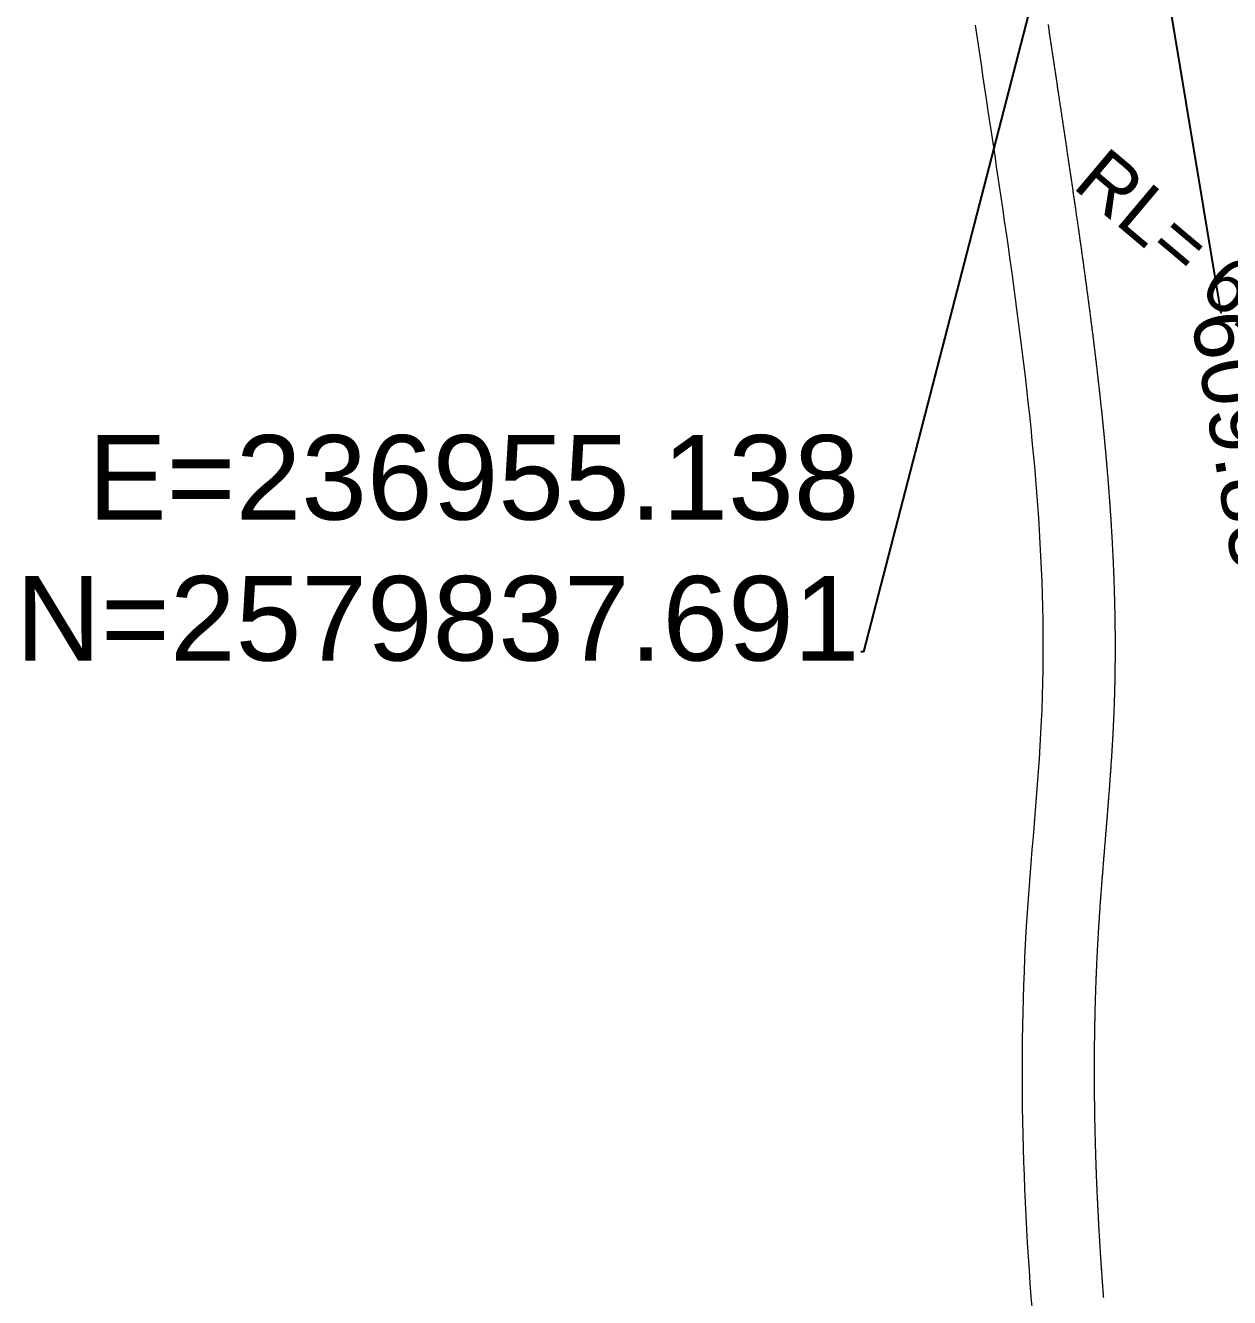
# Model space of a CAD drawing. Header units: millimetres. Extents: x 234588 to 238075, y 2578744 to 2579543.
# Drawn here: x 234838.8 to 234917.8, y 2579028.4 to 2579111.8 of the extents above; entities that cross this region are included whole.
import ezdxf

# ---------------------------------------------------------------- set-up
doc = ezdxf.new("R2010")
doc.units = ezdxf.units.MM
doc.header["$MEASUREMENT"] = 0
doc.header["$PDMODE"] = 98
doc.header["$PDSIZE"] = 0.5
for name, color, linetype in [('Boundary', 6, 'Continuous'), ('COORDINATES', 7, 'Continuous'), ('Points-NUM', 4, 'Continuous'), ('RL', 7, 'Continuous')]:
    doc.layers.add(name, color=color, linetype=linetype)
doc.styles.get("Standard").update_dxf_attribs({"font": 'arial.ttf'})
doc.dimstyles.get("Standard").update_dxf_attribs({"dimtxt": 4, "dimasz": 0.18, "dimexe": 0.18, "dimexo": 0.0625, "dimgap": 0.09, "dimtad": 0, "dimzin": 0, "dimdsep": 46, "dimtxsty": 'Standard', "dimcen": 0.09, "dimadec": 0, "dimazin": 0, "dimtfac": 1, "dimtofl": 0, "dimtmove": 0, "dimatfit": 3, "dimfxl": 1, "dimtolj": 1, "dimtzin": 0, "dimarcsym": 0})

# ---------------------------------------------------------------- blocks, each defined once
blk = doc.blocks.new('*D24')
at = {"layer": 'Defpoints', "color": 0}
for p in [(234842.909, 2579383.192), (234968.204, 2578785.8), (234942.797, 2578781.582)]:
    blk.add_point(p, dxfattribs=at)
at = {"layer": 'Points-NUM', "color": 0, "lineweight": -2}
for p, q in [((234842.971, 2579383.202), (234868.493, 2579387.44)), ((234868.345, 2579387.233), (234917.209, 2579092.932)), ((234968.174, 2578785.978), (234919.967, 2579076.322)), ((234942.859, 2578781.592), (234968.382, 2578785.83))]:
    blk.add_line(p, q, dxfattribs=at)
at = {"layer": 'Points-NUM', "color": 0}
for points in [[(234868.374, 2579387.238), (234868.315, 2579387.228), (234868.315, 2579387.41)], [(234968.204, 2578785.983), (234968.145, 2578785.973), (234968.204, 2578785.8)]]:
    blk.add_solid(points, dxfattribs=at)
at = {"layer": 'Points-NUM', "color": 0, "insert": (234918.588, 2579084.627), "char_height": 4, "attachment_point": 5, "rotation": 279.42713}
blk.add_mtext('\\A1;609.85', dxfattribs=at)

msp = doc.modelspace()

# ---------------------------------------------------------------- linework, layer by layer
at = {"layer": 'Boundary', "lineweight": 20}
for points in [[(234901.094, 2579111.832), (234901.222, 2579110.972), (234901.349, 2579110.112), (234901.477, 2579109.254), (234901.606, 2579108.395), (234901.734, 2579107.538), (234901.863, 2579106.681), (234901.935, 2579106.196), (234902.119, 2579104.968), (234902.248, 2579104.113), (234902.375, 2579103.258), (234902.503, 2579102.404), (234902.629, 2579101.551), (234902.755, 2579100.698), (234902.88, 2579099.847), (234903.004, 2579098.995), (234903.162, 2579097.901), (234903.249, 2579097.292), (234903.369, 2579096.44), (234903.488, 2579095.589), (234903.605, 2579094.738), (234903.721, 2579093.888), (234903.834, 2579093.038), (234903.945, 2579092.189), (234904.054, 2579091.34), (234904.161, 2579090.492), (234904.264, 2579089.644), (234904.365, 2579088.797), (234904.463, 2579087.951), (234904.557, 2579087.105), (234904.648, 2579086.259), (234904.736, 2579085.415), (234904.82, 2579084.571), (234904.901, 2579083.728), (234904.977, 2579082.885), (234905.049, 2579082.044), (234905.117, 2579081.203), (234905.18, 2579080.363), (234905.239, 2579079.523), (234905.293, 2579078.685), (234905.342, 2579077.848), (234905.386, 2579077.011), (234905.425, 2579076.175), (234905.458, 2579075.341), (234905.486, 2579074.507), (234905.509, 2579073.674), (234905.525, 2579072.842), (234905.535, 2579072.012), (234905.54, 2579071.182), (234905.537, 2579070.353), (234905.529, 2579069.526), (234905.514, 2579068.7), (234905.492, 2579067.876), (234905.457, 2579066.887), (234905.428, 2579066.226), (234905.385, 2579065.396), (234905.337, 2579064.563), (234905.283, 2579063.726), (234905.224, 2579062.885), (234905.162, 2579062.04), (234905.096, 2579061.19), (234905.028, 2579060.336), (234904.958, 2579059.477), (234904.887, 2579058.617), (234904.816, 2579057.749), (234904.745, 2579056.878), (234904.676, 2579056.003), (234904.609, 2579055.123), (234904.546, 2579054.239), (234904.486, 2579053.353), (234904.446, 2579052.724), (234904.381, 2579051.567), (234904.336, 2579050.671), (234904.297, 2579049.777), (234904.263, 2579048.884), (234904.235, 2579047.99), (234904.211, 2579047.098), (234904.193, 2579046.205), (234904.179, 2579045.313), (234904.171, 2579044.42), (234904.167, 2579043.529), (234904.168, 2579042.637), (234904.173, 2579041.746), (234904.183, 2579040.856), (234904.198, 2579039.966), (234904.216, 2579039.076), (234904.239, 2579038.187), (234904.267, 2579037.298), (234904.298, 2579036.409), (234904.334, 2579035.521), (234904.373, 2579034.634), (234904.416, 2579033.747), (234904.463, 2579032.861), (234904.514, 2579031.975), (234904.568, 2579031.09), (234904.626, 2579030.206), (234904.688, 2579029.322), (234904.752, 2579028.439), (234904.821, 2579027.556)], [(234909.524, 2579028.368), (234909.518, 2579028.441), (234909.513, 2579028.513), (234909.507, 2579028.586), (234909.502, 2579028.658), (234909.496, 2579028.731), (234909.49, 2579028.803), (234909.485, 2579028.876), (234909.48, 2579028.948), (234909.475, 2579029.021), (234909.469, 2579029.093), (234909.464, 2579029.166), (234909.459, 2579029.238), (234909.453, 2579029.311), (234909.448, 2579029.383), (234909.443, 2579029.456), (234909.437, 2579029.528), (234909.432, 2579029.601), (234909.427, 2579029.673), (234909.422, 2579029.746), (234909.417, 2579029.819), (234909.412, 2579029.891), (234909.407, 2579029.964), (234909.402, 2579030.036), (234909.397, 2579030.109), (234909.392, 2579030.181), (234909.386, 2579030.254), (234909.381, 2579030.326), (234909.376, 2579030.399), (234909.371, 2579030.471), (234909.366, 2579030.544), (234909.362, 2579030.616), (234909.357, 2579030.689), (234909.352, 2579030.761), (234909.347, 2579030.834), (234909.343, 2579030.907), (234909.338, 2579030.979), (234909.333, 2579031.052), (234909.328, 2579031.124), (234909.324, 2579031.197), (234909.319, 2579031.269), (234909.314, 2579031.342), (234909.309, 2579031.414), (234909.305, 2579031.487), (234909.301, 2579031.56), (234909.296, 2579031.632), (234909.292, 2579031.705), (234909.287, 2579031.777), (234909.283, 2579031.85), (234909.278, 2579031.922), (234909.274, 2579031.995), (234909.269, 2579032.067), (234909.265, 2579032.14), (234909.26, 2579032.213), (234909.256, 2579032.285), (234909.252, 2579032.358), (234909.248, 2579032.43), (234909.244, 2579032.503), (234909.239, 2579032.575), (234909.235, 2579032.648), (234909.231, 2579032.721), (234909.227, 2579032.793), (234909.223, 2579032.866), (234909.219, 2579032.938), (234909.215, 2579033.011), (234909.21, 2579033.084), (234909.206, 2579033.156), (234909.202, 2579033.229), (234909.199, 2579033.301), (234909.195, 2579033.374), (234909.191, 2579033.446), (234909.187, 2579033.519), (234909.183, 2579033.592), (234909.179, 2579033.664), (234909.176, 2579033.737), (234909.172, 2579033.809), (234909.168, 2579033.882), (234909.164, 2579033.955), (234909.16, 2579034.027), (234909.157, 2579034.1), (234909.153, 2579034.172), (234909.15, 2579034.245), (234909.146, 2579034.318), (234909.143, 2579034.39), (234909.139, 2579034.463), (234909.135, 2579034.535), (234909.132, 2579034.608), (234909.128, 2579034.681), (234909.125, 2579034.753), (234909.121, 2579034.826), (234909.118, 2579034.898), (234909.115, 2579034.971), (234909.111, 2579035.044), (234909.108, 2579035.116), (234909.105, 2579035.189), (234909.102, 2579035.262), (234909.099, 2579035.334), (234909.095, 2579035.407), (234909.092, 2579035.479), (234909.089, 2579035.552), (234909.086, 2579035.625), (234909.082, 2579035.697), (234909.079, 2579035.77), (234909.077, 2579035.842), (234909.074, 2579035.915), (234909.071, 2579035.988), (234909.068, 2579036.06), (234909.065, 2579036.133), (234909.062, 2579036.206), (234909.059, 2579036.278), (234909.056, 2579036.351), (234909.053, 2579036.423), (234909.05, 2579036.496), (234909.048, 2579036.569), (234909.045, 2579036.641), (234909.042, 2579036.714), (234909.04, 2579036.787), (234909.037, 2579036.859), (234909.035, 2579036.932), (234909.032, 2579037.004), (234909.03, 2579037.077), (234909.027, 2579037.15), (234909.024, 2579037.222), (234909.022, 2579037.295), (234909.019, 2579037.368), (234909.017, 2579037.44), (234909.014, 2579037.513), (234909.012, 2579037.585), (234909.01, 2579037.658), (234909.008, 2579037.731), (234909.005, 2579037.803), (234909.003, 2579037.876), (234909.001, 2579037.949), (234908.999, 2579038.021), (234908.997, 2579038.094), (234908.994, 2579038.166), (234908.992, 2579038.239), (234908.99, 2579038.312), (234908.988, 2579038.384), (234908.986, 2579038.457), (234908.984, 2579038.53), (234908.982, 2579038.602), (234908.98, 2579038.675), (234908.978, 2579038.748), (234908.977, 2579038.82), (234908.975, 2579038.893), (234908.973, 2579038.965), (234908.971, 2579039.038), (234908.969, 2579039.111), (234908.967, 2579039.183), (234908.966, 2579039.256), (234908.964, 2579039.329), (234908.963, 2579039.401), (234908.961, 2579039.474), (234908.959, 2579039.547), (234908.958, 2579039.619), (234908.956, 2579039.692), (234908.955, 2579039.764), (234908.953, 2579039.837), (234908.952, 2579039.91), (234908.95, 2579039.982), (234908.949, 2579040.055), (234908.948, 2579040.128), (234908.946, 2579040.2), (234908.945, 2579040.273), (234908.944, 2579040.346), (234908.943, 2579040.418), (234908.942, 2579040.491), (234908.94, 2579040.563), (234908.939, 2579040.636), (234908.938, 2579040.709), (234908.937, 2579040.781), (234908.936, 2579040.854), (234908.935, 2579040.927), (234908.934, 2579040.999), (234908.933, 2579041.072), (234908.932, 2579041.145), (234908.931, 2579041.217), (234908.93, 2579041.29), (234908.93, 2579041.362), (234908.929, 2579041.435), (234908.928, 2579041.508), (234908.927, 2579041.58), (234908.926, 2579041.653), (234908.926, 2579041.726), (234908.925, 2579041.798), (234908.924, 2579041.871), (234908.924, 2579041.944), (234908.923, 2579042.016), (234908.923, 2579042.089), (234908.923, 2579042.161), (234908.922, 2579042.234), (234908.922, 2579042.307), (234908.921, 2579042.379), (234908.921, 2579042.452), (234908.92, 2579042.525), (234908.92, 2579042.597), (234908.92, 2579042.67), (234908.919, 2579042.742), (234908.919, 2579042.815), (234908.919, 2579042.888), (234908.919, 2579042.96), (234908.919, 2579043.033), (234908.919, 2579043.106), (234908.919, 2579043.178), (234908.919, 2579043.251), (234908.919, 2579043.324), (234908.919, 2579043.396), (234908.919, 2579043.469), (234908.919, 2579043.541), (234908.919, 2579043.614), (234908.919, 2579043.687), (234908.92, 2579043.759), (234908.92, 2579043.832), (234908.92, 2579043.904), (234908.921, 2579043.977), (234908.921, 2579044.05), (234908.921, 2579044.122), (234908.922, 2579044.195), (234908.922, 2579044.268), (234908.922, 2579044.34), (234908.923, 2579044.413), (234908.923, 2579044.485), (234908.924, 2579044.558), (234908.925, 2579044.631), (234908.925, 2579044.703), (234908.926, 2579044.776), (234908.927, 2579044.849), (234908.928, 2579044.921), (234908.928, 2579044.994), (234908.929, 2579045.066), (234908.93, 2579045.139), (234908.93, 2579045.212), (234908.931, 2579045.284), (234908.932, 2579045.357), (234908.933, 2579045.429), (234908.935, 2579045.502), (234908.936, 2579045.575), (234908.937, 2579045.647), (234908.938, 2579045.72), (234908.939, 2579045.792), (234908.94, 2579045.865), (234908.941, 2579045.938), (234908.942, 2579046.01), (234908.943, 2579046.083), (234908.945, 2579046.155), (234908.946, 2579046.228), (234908.948, 2579046.301), (234908.949, 2579046.373), (234908.951, 2579046.446), (234908.952, 2579046.518), (234908.954, 2579046.591), (234908.955, 2579046.664), (234908.957, 2579046.736), (234908.958, 2579046.809), (234908.96, 2579046.881), (234908.961, 2579046.954), (234908.963, 2579047.027), (234908.965, 2579047.099), (234908.967, 2579047.172), (234908.969, 2579047.244), (234908.97, 2579047.317), (234908.972, 2579047.389), (234908.974, 2579047.462), (234908.976, 2579047.535), (234908.978, 2579047.607), (234908.98, 2579047.68), (234908.982, 2579047.752), (234908.984, 2579047.825), (234908.986, 2579047.897), (234908.988, 2579047.97), (234908.991, 2579048.043), (234908.993, 2579048.115), (234908.995, 2579048.188), (234908.998, 2579048.26), (234909, 2579048.333), (234909.002, 2579048.405), (234909.005, 2579048.478), (234909.007, 2579048.551), (234909.009, 2579048.623), (234909.012, 2579048.696), (234909.014, 2579048.768), (234909.017, 2579048.841), (234909.02, 2579048.913), (234909.022, 2579048.986), (234909.025, 2579049.058), (234909.028, 2579049.131), (234909.031, 2579049.204), (234909.033, 2579049.276), (234909.036, 2579049.349), (234909.039, 2579049.421), (234909.042, 2579049.494), (234909.044, 2579049.566), (234909.047, 2579049.639), (234909.051, 2579049.711), (234909.054, 2579049.784), (234909.057, 2579049.856), (234909.06, 2579049.929), (234909.063, 2579050.002), (234909.066, 2579050.074), (234909.07, 2579050.147), (234909.073, 2579050.219), (234909.076, 2579050.292), (234909.079, 2579050.364), (234909.082, 2579050.437), (234909.086, 2579050.509), (234909.089, 2579050.582), (234909.093, 2579050.654), (234909.097, 2579050.727), (234909.1, 2579050.799), (234909.104, 2579050.872), (234909.107, 2579050.944), (234909.111, 2579051.017), (234909.115, 2579051.089), (234909.118, 2579051.162), (234909.122, 2579051.234), (234909.125, 2579051.307), (234909.131, 2579051.399), (234909.136, 2579051.493), (234909.141, 2579051.588), (234909.147, 2579051.682), (234909.152, 2579051.777), (234909.157, 2579051.871), (234909.163, 2579051.965), (234909.168, 2579052.06), (234909.174, 2579052.154), (234909.179, 2579052.249), (234909.184, 2579052.343), (234909.19, 2579052.437), (234909.193, 2579052.489), (234909.196, 2579052.54), (234909.199, 2579052.59), (234909.202, 2579052.641), (234909.206, 2579052.692), (234909.209, 2579052.742), (234909.212, 2579052.793), (234909.215, 2579052.843), (234909.218, 2579052.894), (234909.221, 2579052.944), (234909.225, 2579052.995), (234909.228, 2579053.046), (234909.233, 2579053.119), (234909.238, 2579053.191), (234909.243, 2579053.264), (234909.247, 2579053.336), (234909.252, 2579053.409), (234909.257, 2579053.481), (234909.262, 2579053.554), (234909.267, 2579053.626), (234909.272, 2579053.698), (234909.277, 2579053.771), (234909.282, 2579053.843), (234909.287, 2579053.916), (234909.292, 2579053.988), (234909.297, 2579054.061), (234909.302, 2579054.133), (234909.308, 2579054.205), (234909.313, 2579054.278), (234909.318, 2579054.35), (234909.323, 2579054.423), (234909.328, 2579054.495), (234909.334, 2579054.568), (234909.339, 2579054.64), (234909.344, 2579054.712), (234909.349, 2579054.785), (234909.355, 2579054.857), (234909.36, 2579054.93), (234909.366, 2579055.002), (234909.371, 2579055.075), (234909.377, 2579055.147), (234909.382, 2579055.219), (234909.388, 2579055.292), (234909.393, 2579055.364), (234909.399, 2579055.437), (234909.404, 2579055.509), (234909.41, 2579055.581), (234909.416, 2579055.654), (234909.421, 2579055.726), (234909.427, 2579055.799), (234909.433, 2579055.871), (234909.438, 2579055.943), (234909.444, 2579056.016), (234909.45, 2579056.088), (234909.456, 2579056.161), (234909.461, 2579056.233), (234909.467, 2579056.305), (234909.473, 2579056.378), (234909.478, 2579056.45), (234909.484, 2579056.523), (234909.49, 2579056.595), (234909.496, 2579056.667), (234909.502, 2579056.74), (234909.508, 2579056.812), (234909.513, 2579056.885), (234909.519, 2579056.957), (234909.525, 2579057.029), (234909.531, 2579057.102), (234909.537, 2579057.174), (234909.543, 2579057.247), (234909.549, 2579057.319), (234909.554, 2579057.391), (234909.56, 2579057.464), (234909.566, 2579057.536), (234909.572, 2579057.608), (234909.578, 2579057.681), (234909.584, 2579057.753), (234909.59, 2579057.826), (234909.596, 2579057.898), (234909.602, 2579057.97), (234909.608, 2579058.043), (234909.614, 2579058.115), (234909.62, 2579058.188), (234909.626, 2579058.26), (234909.632, 2579058.332), (234909.638, 2579058.405), (234909.644, 2579058.477), (234909.649, 2579058.549), (234909.655, 2579058.622), (234909.661, 2579058.694), (234909.667, 2579058.767), (234909.673, 2579058.839), (234909.679, 2579058.911), (234909.685, 2579058.984), (234909.691, 2579059.056), (234909.697, 2579059.128), (234909.703, 2579059.201), (234909.709, 2579059.273), (234909.715, 2579059.346), (234909.721, 2579059.418), (234909.727, 2579059.49), (234909.732, 2579059.563), (234909.738, 2579059.635), (234909.744, 2579059.707), (234909.75, 2579059.78), (234909.756, 2579059.852), (234909.762, 2579059.924), (234909.768, 2579059.997), (234909.774, 2579060.069), (234909.779, 2579060.142), (234909.785, 2579060.214), (234909.791, 2579060.286), (234909.797, 2579060.359), (234909.802, 2579060.431), (234909.808, 2579060.503), (234909.814, 2579060.576), (234909.82, 2579060.648), (234909.826, 2579060.721), (234909.831, 2579060.793), (234909.837, 2579060.865), (234909.843, 2579060.938), (234909.848, 2579061.01), (234909.854, 2579061.082), (234909.859, 2579061.155), (234909.865, 2579061.227), (234909.871, 2579061.3), (234909.876, 2579061.372), (234909.882, 2579061.444), (234909.887, 2579061.517), (234909.893, 2579061.589), (234909.899, 2579061.661), (234909.904, 2579061.734), (234909.909, 2579061.806), (234909.915, 2579061.879), (234909.92, 2579061.951), (234909.925, 2579062.023), (234909.931, 2579062.096), (234909.936, 2579062.168), (234909.941, 2579062.24), (234909.947, 2579062.313), (234909.952, 2579062.385), (234909.957, 2579062.458), (234909.963, 2579062.53), (234909.968, 2579062.602), (234909.973, 2579062.675), (234909.978, 2579062.747), (234909.983, 2579062.819), (234909.988, 2579062.892), (234909.993, 2579062.964), (234909.998, 2579063.037), (234910.003, 2579063.109), (234910.008, 2579063.181), (234910.013, 2579063.254), (234910.018, 2579063.326), (234910.023, 2579063.399), (234910.028, 2579063.471), (234910.033, 2579063.543), (234910.037, 2579063.616), (234910.042, 2579063.688), (234910.047, 2579063.76), (234910.051, 2579063.833), (234910.056, 2579063.905), (234910.061, 2579063.978), (234910.065, 2579064.05), (234910.07, 2579064.122), (234910.075, 2579064.195), (234910.079, 2579064.267), (234910.084, 2579064.34), (234910.088, 2579064.412), (234910.092, 2579064.484), (234910.096, 2579064.557), (234910.1, 2579064.629), (234910.105, 2579064.702), (234910.109, 2579064.774), (234910.113, 2579064.846), (234910.117, 2579064.919), (234910.122, 2579064.991), (234910.126, 2579065.064), (234910.13, 2579065.136), (234910.134, 2579065.208), (234910.137, 2579065.281), (234910.141, 2579065.353), (234910.145, 2579065.426), (234910.149, 2579065.498), (234910.152, 2579065.571), (234910.156, 2579065.643), (234910.16, 2579065.715), (234910.163, 2579065.788), (234910.167, 2579065.86), (234910.171, 2579065.933), (234910.174, 2579066.004), (234910.177, 2579066.063), (234910.18, 2579066.121), (234910.182, 2579066.18), (234910.185, 2579066.238), (234910.187, 2579066.297), (234910.19, 2579066.355), (234910.193, 2579066.413), (234910.195, 2579066.472), (234910.198, 2579066.53), (234910.2, 2579066.589), (234910.203, 2579066.647), (234910.206, 2579066.71), (234910.209, 2579066.796), (234910.212, 2579066.883), (234910.215, 2579066.969), (234910.218, 2579067.055), (234910.221, 2579067.142), (234910.224, 2579067.228), (234910.227, 2579067.315), (234910.23, 2579067.401), (234910.233, 2579067.487), (234910.236, 2579067.574), (234910.239, 2579067.66), (234910.242, 2579067.744), (234910.244, 2579067.816), (234910.246, 2579067.889), (234910.248, 2579067.961), (234910.25, 2579068.034), (234910.252, 2579068.106), (234910.254, 2579068.179), (234910.256, 2579068.251), (234910.258, 2579068.323), (234910.26, 2579068.396), (234910.261, 2579068.468), (234910.263, 2579068.541), (234910.265, 2579068.613), (234910.266, 2579068.686), (234910.268, 2579068.758), (234910.269, 2579068.831), (234910.27, 2579068.903), (234910.272, 2579068.976), (234910.273, 2579069.048), (234910.274, 2579069.121), (234910.276, 2579069.193), (234910.277, 2579069.266), (234910.278, 2579069.338), (234910.28, 2579069.411), (234910.281, 2579069.483), (234910.282, 2579069.556), (234910.282, 2579069.628), (234910.283, 2579069.701), (234910.284, 2579069.773), (234910.285, 2579069.846), (234910.285, 2579069.918), (234910.286, 2579069.991), (234910.287, 2579070.063), (234910.287, 2579070.136), (234910.288, 2579070.208), (234910.289, 2579070.281), (234910.289, 2579070.353), (234910.29, 2579070.426), (234910.29, 2579070.498), (234910.29, 2579070.571), (234910.29, 2579070.643), (234910.29, 2579070.716), (234910.291, 2579070.788), (234910.291, 2579070.861), (234910.291, 2579070.933), (234910.291, 2579071.006), (234910.291, 2579071.078), (234910.291, 2579071.151), (234910.291, 2579071.223), (234910.291, 2579071.296), (234910.291, 2579071.368), (234910.29, 2579071.441), (234910.29, 2579071.513), (234910.29, 2579071.586), (234910.289, 2579071.658), (234910.289, 2579071.731), (234910.288, 2579071.803), (234910.288, 2579071.876), (234910.288, 2579071.948), (234910.287, 2579072.021), (234910.287, 2579072.093), (234910.286, 2579072.166), (234910.285, 2579072.239), (234910.284, 2579072.311), (234910.283, 2579072.384), (234910.282, 2579072.456), (234910.281, 2579072.529), (234910.28, 2579072.601), (234910.279, 2579072.674), (234910.278, 2579072.746), (234910.278, 2579072.819), (234910.277, 2579072.891), (234910.275, 2579072.964), (234910.274, 2579073.036), (234910.273, 2579073.109), (234910.271, 2579073.181), (234910.27, 2579073.254), (234910.268, 2579073.326), (234910.267, 2579073.399), (234910.265, 2579073.471), (234910.264, 2579073.544), (234910.263, 2579073.617), (234910.261, 2579073.689), (234910.26, 2579073.762), (234910.258, 2579073.834), (234910.256, 2579073.907), (234910.254, 2579073.979), (234910.252, 2579074.052), (234910.25, 2579074.124), (234910.248, 2579074.197), (234910.246, 2579074.269), (234910.244, 2579074.342), (234910.242, 2579074.414), (234910.241, 2579074.487), (234910.239, 2579074.56), (234910.237, 2579074.632), (234910.234, 2579074.705), (234910.232, 2579074.777), (234910.23, 2579074.85), (234910.227, 2579074.922), (234910.225, 2579074.995), (234910.222, 2579075.067), (234910.22, 2579075.14), (234910.217, 2579075.212), (234910.215, 2579075.285), (234910.213, 2579075.357), (234910.21, 2579075.43), (234910.208, 2579075.503), (234910.205, 2579075.575), (234910.202, 2579075.648), (234910.199, 2579075.72), (234910.196, 2579075.793), (234910.193, 2579075.865), (234910.19, 2579075.938), (234910.187, 2579076.01), (234910.185, 2579076.083), (234910.182, 2579076.155), (234910.179, 2579076.228), (234910.176, 2579076.3), (234910.173, 2579076.373), (234910.17, 2579076.446), (234910.166, 2579076.518), (234910.163, 2579076.591), (234910.159, 2579076.663), (234910.156, 2579076.736), (234910.153, 2579076.808), (234910.149, 2579076.881), (234910.146, 2579076.953), (234910.143, 2579077.026), (234910.139, 2579077.098), (234910.136, 2579077.171), (234910.133, 2579077.243), (234910.129, 2579077.316), (234910.125, 2579077.389), (234910.121, 2579077.461), (234910.117, 2579077.534), (234910.113, 2579077.606), (234910.11, 2579077.679), (234910.106, 2579077.751), (234910.102, 2579077.824), (234910.098, 2579077.896), (234910.094, 2579077.969), (234910.091, 2579078.041), (234910.087, 2579078.114), (234910.082, 2579078.186), (234910.078, 2579078.259), (234910.074, 2579078.332), (234910.07, 2579078.404), (234910.065, 2579078.477), (234910.061, 2579078.549), (234910.057, 2579078.622), (234910.053, 2579078.694), (234910.048, 2579078.767), (234910.044, 2579078.839), (234910.04, 2579078.912), (234910.036, 2579078.984), (234910.031, 2579079.057), (234910.026, 2579079.129), (234910.022, 2579079.202), (234910.017, 2579079.274), (234910.012, 2579079.347), (234910.008, 2579079.419), (234910.003, 2579079.492), (234909.998, 2579079.565), (234909.994, 2579079.637), (234909.989, 2579079.71), (234909.984, 2579079.782), (234909.979, 2579079.855), (234909.974, 2579079.927), (234909.969, 2579080), (234909.964, 2579080.072), (234909.959, 2579080.145), (234909.954, 2579080.217), (234909.949, 2579080.29), (234909.944, 2579080.362), (234909.939, 2579080.435), (234909.934, 2579080.507), (234909.929, 2579080.58), (234909.924, 2579080.652), (234909.918, 2579080.725), (234909.913, 2579080.797), (234909.907, 2579080.87), (234909.902, 2579080.942), (234909.897, 2579081.015), (234909.891, 2579081.087), (234909.886, 2579081.16), (234909.88, 2579081.232), (234909.875, 2579081.305), (234909.869, 2579081.377), (234909.864, 2579081.45), (234909.858, 2579081.522), (234909.853, 2579081.595), (234909.847, 2579081.667), (234909.841, 2579081.74), (234909.835, 2579081.812), (234909.829, 2579081.885), (234909.823, 2579081.957), (234909.818, 2579082.03), (234909.812, 2579082.102), (234909.806, 2579082.175), (234909.8, 2579082.247), (234909.794, 2579082.32), (234909.788, 2579082.392), (234909.782, 2579082.465), (234909.776, 2579082.537), (234909.77, 2579082.61), (234909.764, 2579082.682), (234909.757, 2579082.755), (234909.751, 2579082.827), (234909.745, 2579082.9), (234909.739, 2579082.972), (234909.733, 2579083.045), (234909.726, 2579083.117), (234909.72, 2579083.19), (234909.714, 2579083.262), (234909.708, 2579083.335), (234909.701, 2579083.407), (234909.694, 2579083.48), (234909.688, 2579083.552), (234909.681, 2579083.625), (234909.675, 2579083.697), (234909.668, 2579083.77), (234909.662, 2579083.842), (234909.655, 2579083.914), (234909.648, 2579083.987), (234909.642, 2579084.059), (234909.635, 2579084.132), (234909.629, 2579084.204), (234909.622, 2579084.277), (234909.615, 2579084.349), (234909.608, 2579084.422), (234909.601, 2579084.494), (234909.594, 2579084.567), (234909.587, 2579084.639), (234909.58, 2579084.712), (234909.573, 2579084.784), (234909.567, 2579084.856), (234909.56, 2579084.929), (234909.553, 2579085.001), (234909.546, 2579085.074), (234909.538, 2579085.146), (234909.531, 2579085.219), (234909.524, 2579085.291), (234909.517, 2579085.364), (234909.51, 2579085.436), (234909.502, 2579085.508), (234909.495, 2579085.581), (234909.488, 2579085.653), (234909.481, 2579085.726), (234909.474, 2579085.798), (234909.466, 2579085.871), (234909.459, 2579085.943), (234909.451, 2579086.015), (234909.444, 2579086.088), (234909.436, 2579086.16), (234909.429, 2579086.233), (234909.421, 2579086.305), (234909.414, 2579086.377), (234909.406, 2579086.45), (234909.399, 2579086.522), (234909.391, 2579086.595), (234909.384, 2579086.667), (234909.376, 2579086.74), (234909.368, 2579086.812), (234909.361, 2579086.884), (234909.353, 2579086.957), (234909.345, 2579087.029), (234909.337, 2579087.102), (234909.329, 2579087.174), (234909.322, 2579087.246), (234909.314, 2579087.319), (234909.306, 2579087.391), (234909.298, 2579087.463), (234909.29, 2579087.536), (234909.282, 2579087.608), (234909.274, 2579087.681), (234909.266, 2579087.753), (234909.258, 2579087.825), (234909.25, 2579087.898), (234909.242, 2579087.97), (234909.234, 2579088.042), (234909.226, 2579088.115), (234909.218, 2579088.187), (234909.21, 2579088.26), (234909.202, 2579088.332), (234909.193, 2579088.404), (234909.185, 2579088.477), (234909.177, 2579088.549), (234909.169, 2579088.621), (234909.16, 2579088.694), (234909.152, 2579088.766), (234909.144, 2579088.838), (234909.135, 2579088.911), (234909.127, 2579088.983), (234909.119, 2579089.055), (234909.11, 2579089.128), (234909.102, 2579089.2), (234909.094, 2579089.272), (234909.085, 2579089.345), (234909.077, 2579089.417), (234909.068, 2579089.489), (234909.059, 2579089.562), (234909.051, 2579089.634), (234909.042, 2579089.706), (234909.034, 2579089.779), (234909.025, 2579089.851), (234909.016, 2579089.923), (234909.008, 2579089.996), (234908.999, 2579090.068), (234908.991, 2579090.14), (234908.982, 2579090.213), (234908.973, 2579090.285), (234908.964, 2579090.357), (234908.956, 2579090.429), (234908.947, 2579090.502), (234908.938, 2579090.574), (234908.929, 2579090.646), (234908.92, 2579090.719), (234908.911, 2579090.791), (234908.902, 2579090.863), (234908.894, 2579090.936), (234908.885, 2579091.008), (234908.876, 2579091.08), (234908.867, 2579091.152), (234908.858, 2579091.225), (234908.849, 2579091.297), (234908.84, 2579091.369), (234908.831, 2579091.441), (234908.822, 2579091.514), (234908.813, 2579091.586), (234908.804, 2579091.658), (234908.794, 2579091.73), (234908.785, 2579091.803), (234908.776, 2579091.875), (234908.767, 2579091.947), (234908.758, 2579092.019), (234908.749, 2579092.092), (234908.74, 2579092.164), (234908.73, 2579092.236), (234908.721, 2579092.308), (234908.712, 2579092.381), (234908.702, 2579092.453), (234908.693, 2579092.525), (234908.684, 2579092.597), (234908.675, 2579092.669), (234908.665, 2579092.742), (234908.656, 2579092.814), (234908.647, 2579092.886), (234908.637, 2579092.958), (234908.628, 2579093.03), (234908.618, 2579093.103), (234908.609, 2579093.175), (234908.599, 2579093.247), (234908.59, 2579093.319), (234908.581, 2579093.391), (234908.571, 2579093.464), (234908.562, 2579093.536), (234908.552, 2579093.608), (234908.543, 2579093.68), (234908.533, 2579093.752), (234908.523, 2579093.824), (234908.514, 2579093.897), (234908.504, 2579093.969), (234908.495, 2579094.041), (234908.485, 2579094.113), (234908.475, 2579094.185), (234908.466, 2579094.257), (234908.456, 2579094.33), (234908.446, 2579094.402), (234908.437, 2579094.474), (234908.427, 2579094.546), (234908.417, 2579094.618), (234908.408, 2579094.69), (234908.398, 2579094.762), (234908.388, 2579094.834), (234908.378, 2579094.907), (234908.368, 2579094.979), (234908.359, 2579095.051), (234908.349, 2579095.123), (234908.339, 2579095.195), (234908.329, 2579095.267), (234908.319, 2579095.339), (234908.31, 2579095.411), (234908.3, 2579095.483), (234908.29, 2579095.556), (234908.28, 2579095.628), (234908.27, 2579095.7), (234908.26, 2579095.772), (234908.25, 2579095.844), (234908.24, 2579095.916), (234908.23, 2579095.988), (234908.22, 2579096.06), (234908.21, 2579096.132), (234908.2, 2579096.204), (234908.19, 2579096.276), (234908.18, 2579096.348), (234908.17, 2579096.42), (234908.16, 2579096.492), (234908.15, 2579096.564), (234908.14, 2579096.636), (234908.13, 2579096.708), (234908.12, 2579096.781), (234908.11, 2579096.853), (234908.1, 2579096.925), (234908.09, 2579096.997), (234908.08, 2579097.069), (234908.069, 2579097.141), (234908.059, 2579097.213), (234908.049, 2579097.285), (234908.039, 2579097.357), (234908.029, 2579097.429), (234908.018, 2579097.501), (234908.008, 2579097.573), (234907.998, 2579097.645), (234907.988, 2579097.717), (234907.978, 2579097.789), (234907.968, 2579097.861), (234907.957, 2579097.933), (234907.949, 2579097.992), (234907.942, 2579098.044), (234907.934, 2579098.095), (234907.927, 2579098.147), (234907.919, 2579098.198), (234907.912, 2579098.25), (234907.905, 2579098.302), (234907.897, 2579098.353), (234907.89, 2579098.405), (234907.883, 2579098.456), (234907.875, 2579098.508), (234907.868, 2579098.559), (234907.856, 2579098.639), (234907.843, 2579098.731), (234907.83, 2579098.823), (234907.817, 2579098.916), (234907.803, 2579099.008), (234907.79, 2579099.1), (234907.777, 2579099.192), (234907.763, 2579099.285), (234907.75, 2579099.377), (234907.737, 2579099.469), (234907.723, 2579099.562), (234907.71, 2579099.654), (234907.699, 2579099.731), (234907.688, 2579099.803), (234907.678, 2579099.874), (234907.667, 2579099.946), (234907.657, 2579100.018), (234907.647, 2579100.09), (234907.636, 2579100.162), (234907.626, 2579100.234), (234907.615, 2579100.306), (234907.605, 2579100.378), (234907.594, 2579100.449), (234907.584, 2579100.521), (234907.573, 2579100.593), (234907.563, 2579100.665), (234907.552, 2579100.737), (234907.542, 2579100.809), (234907.531, 2579100.88), (234907.521, 2579100.952), (234907.51, 2579101.024), (234907.5, 2579101.096), (234907.489, 2579101.168), (234907.478, 2579101.24), (234907.468, 2579101.311), (234907.457, 2579101.383), (234907.447, 2579101.455), (234907.436, 2579101.527), (234907.426, 2579101.599), (234907.415, 2579101.671), (234907.404, 2579101.742), (234907.394, 2579101.814), (234907.383, 2579101.886), (234907.373, 2579101.958), (234907.362, 2579102.03), (234907.351, 2579102.101), (234907.341, 2579102.173), (234907.33, 2579102.245), (234907.32, 2579102.317), (234907.309, 2579102.389), (234907.298, 2579102.46), (234907.288, 2579102.532), (234907.277, 2579102.604), (234907.266, 2579102.676), (234907.256, 2579102.747), (234907.245, 2579102.819), (234907.234, 2579102.891), (234907.224, 2579102.963), (234907.213, 2579103.035), (234907.202, 2579103.106), (234907.192, 2579103.178), (234907.181, 2579103.25), (234907.17, 2579103.322), (234907.16, 2579103.393), (234907.149, 2579103.465), (234907.138, 2579103.537), (234907.128, 2579103.609), (234907.117, 2579103.68), (234907.106, 2579103.752), (234907.095, 2579103.824), (234907.085, 2579103.896), (234907.074, 2579103.968), (234907.063, 2579104.039), (234907.053, 2579104.111), (234907.042, 2579104.183), (234907.031, 2579104.255), (234907.02, 2579104.326), (234907.01, 2579104.398), (234906.999, 2579104.47), (234906.988, 2579104.542), (234906.978, 2579104.613), (234906.967, 2579104.685), (234906.956, 2579104.757), (234906.945, 2579104.829), (234906.935, 2579104.9), (234906.924, 2579104.972), (234906.913, 2579105.044), (234906.902, 2579105.116), (234906.892, 2579105.187), (234906.881, 2579105.259), (234906.87, 2579105.331), (234906.859, 2579105.403), (234906.849, 2579105.474), (234906.838, 2579105.546), (234906.827, 2579105.618), (234906.815, 2579105.697), (234906.8, 2579105.8), (234906.784, 2579105.903), (234906.769, 2579106.006), (234906.754, 2579106.109), (234906.738, 2579106.212), (234906.723, 2579106.314), (234906.707, 2579106.417), (234906.692, 2579106.52), (234906.676, 2579106.623), (234906.661, 2579106.726), (234906.645, 2579106.829), (234906.633, 2579106.913), (234906.627, 2579106.954), (234906.621, 2579106.995), (234906.615, 2579107.035), (234906.608, 2579107.076), (234906.602, 2579107.116), (234906.596, 2579107.157), (234906.59, 2579107.197), (234906.584, 2579107.238), (234906.578, 2579107.278), (234906.572, 2579107.319), (234906.566, 2579107.36), (234906.558, 2579107.412), (234906.547, 2579107.483), (234906.537, 2579107.555), (234906.526, 2579107.627), (234906.515, 2579107.699), (234906.504, 2579107.77), (234906.494, 2579107.842), (234906.483, 2579107.914), (234906.472, 2579107.986), (234906.461, 2579108.057), (234906.45, 2579108.129), (234906.44, 2579108.201), (234906.429, 2579108.273), (234906.418, 2579108.344), (234906.407, 2579108.416), (234906.397, 2579108.488), (234906.386, 2579108.56), (234906.375, 2579108.632), (234906.364, 2579108.703), (234906.354, 2579108.775), (234906.343, 2579108.847), (234906.332, 2579108.919), (234906.321, 2579108.99), (234906.311, 2579109.062), (234906.3, 2579109.134), (234906.289, 2579109.206), (234906.279, 2579109.278), (234906.268, 2579109.349), (234906.257, 2579109.421), (234906.246, 2579109.493), (234906.236, 2579109.565), (234906.225, 2579109.636), (234906.214, 2579109.708), (234906.203, 2579109.78), (234906.193, 2579109.852), (234906.182, 2579109.924), (234906.171, 2579109.995), (234906.161, 2579110.067), (234906.15, 2579110.139), (234906.139, 2579110.211), (234906.128, 2579110.282), (234906.118, 2579110.354), (234906.107, 2579110.426), (234906.096, 2579110.498), (234906.086, 2579110.57), (234906.075, 2579110.641), (234906.064, 2579110.713), (234906.054, 2579110.785), (234906.043, 2579110.857), (234906.032, 2579110.929), (234906.022, 2579111), (234906.011, 2579111.072), (234906, 2579111.144), (234905.99, 2579111.216), (234905.979, 2579111.288), (234905.968, 2579111.359), (234905.958, 2579111.431), (234905.947, 2579111.503), (234905.936, 2579111.575), (234905.926, 2579111.647), (234905.915, 2579111.718), (234905.904, 2579111.79), (234905.894, 2579111.862)]]:
    msp.add_lwpolyline(points, dxfattribs=at)

# ---------------------------------------------------------------- texts
at = {"layer": 'COORDINATES', "insert": (234893.504, 2579070.083), "char_height": 5.544, "attachment_point": 9}
msp.add_mtext('\\A1;E=236955.138\\PN=2579837.691', dxfattribs=at)
at = {"layer": 'RL'}
msp.add_text('RL= 6.536', height=3.6, rotation=319.88854, dxfattribs=at).set_placement((234907.386, 2579101.229))

# ---------------------------------------------------------------- dimensions: what is measured, and where the dimension line sits
at = {"layer": 'Points-NUM'}
dim = msp.add_linear_dim(base=(234968.204, 2578785.8), p1=(234842.909, 2579383.192), p2=(234942.797, 2578781.582), angle=279.42713, dimstyle='Standard', dxfattribs=at)
dim.commit()
dim.dimension.update_dxf_attribs({"geometry": '*D24', "text_midpoint": (234918.588, 2579084.627), "dimtype": 161})

# ---------------------------------------------------------------- leaders
at = {"layer": 'COORDINATES', "annotation_type": 0, "has_hookline": 1, "hookline_direction": 1, "text_width": 53.33}
msp.add_leader([(234906.322, 2579119.275), (234893.774, 2579070.743), (234893.594, 2579070.743)], dimstyle='Standard', override={"dimgap": 0.09, "dimtad": 0}, dxfattribs=at)

doc.saveas('drawing.dxf')
